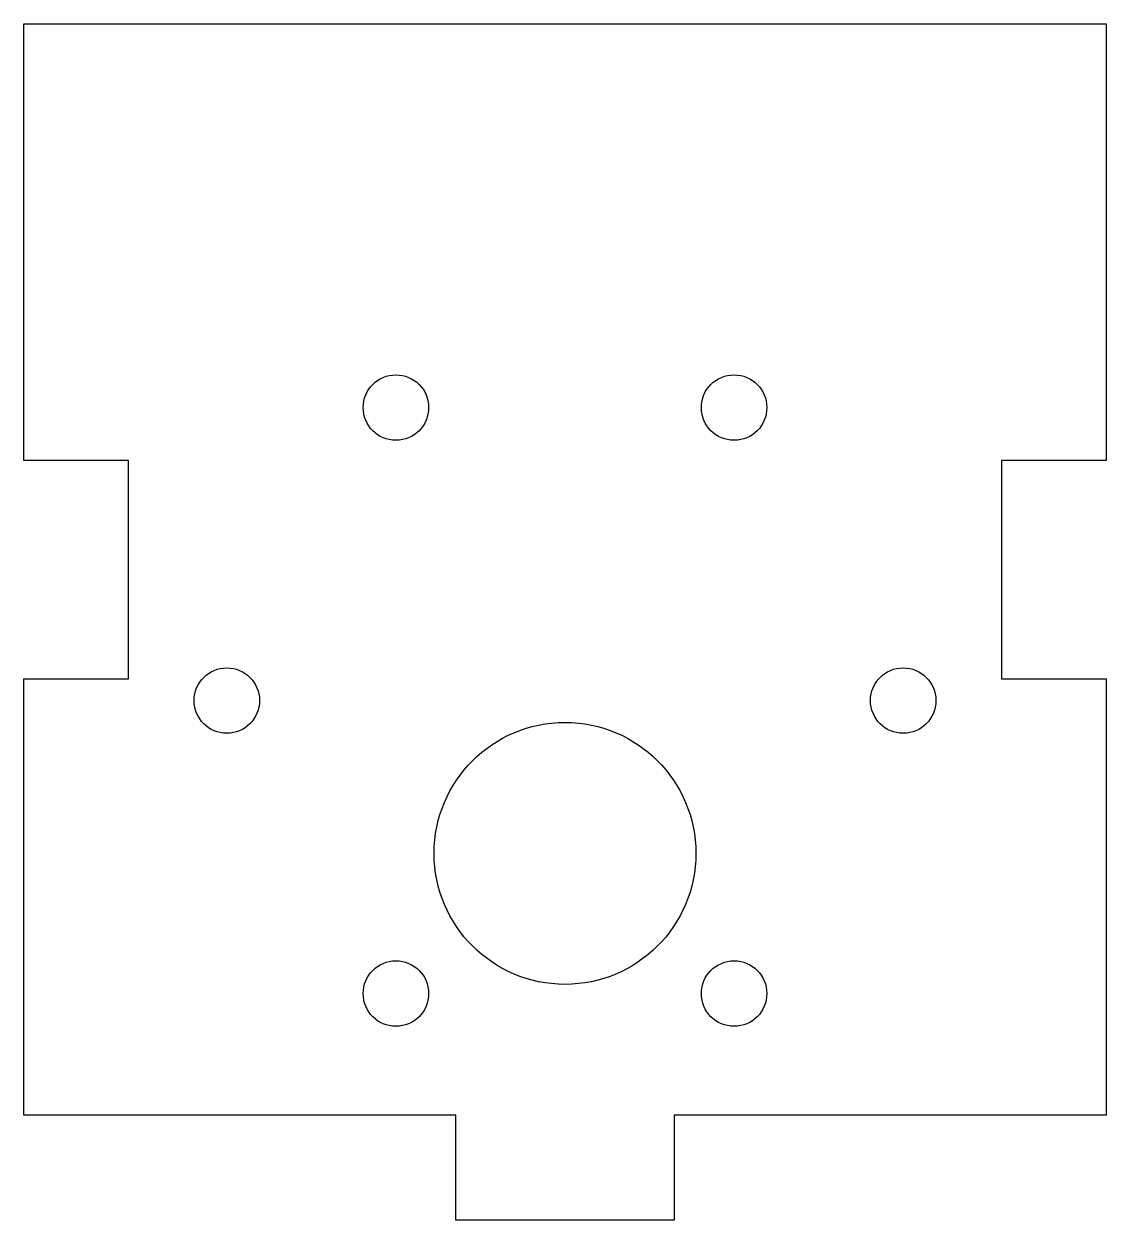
# Model space of a CAD drawing. Header units: millimetres. Extents: x -24.8 to 24.8, y -29.8 to 25.
import ezdxf

# ---------------------------------------------------------------- set-up
doc = ezdxf.new("R2010")
doc.units = ezdxf.units.MM
doc.layers.get('0').update_dxf_attribs({"linetype": 'CONTINUOUS'})

msp = doc.modelspace()

# ---------------------------------------------------------------- linework, layer by layer
msp.add_lwpolyline([(24.8, 5), (20, 5), (20, -5), (24.8, -5), (24.8, -25), (5, -25), (5, -29.8), (-5, -29.8), (-5, -25), (-24.8, -25), (-24.8, -5), (-20, -5), (-20, 5), (-24.8, 5), (-24.8, 25), (24.8, 25)], close=True)
for centre, radius in [((-7.75, 7.423), 1.5), ((7.75, 7.423), 1.5), ((-15.5, -6), 1.5), ((15.5, -6), 1.5), ((0, -13), 6), ((-7.75, -19.423), 1.5), ((7.75, -19.423), 1.5)]:
    msp.add_circle(centre, radius)

doc.saveas('drawing.dxf')
